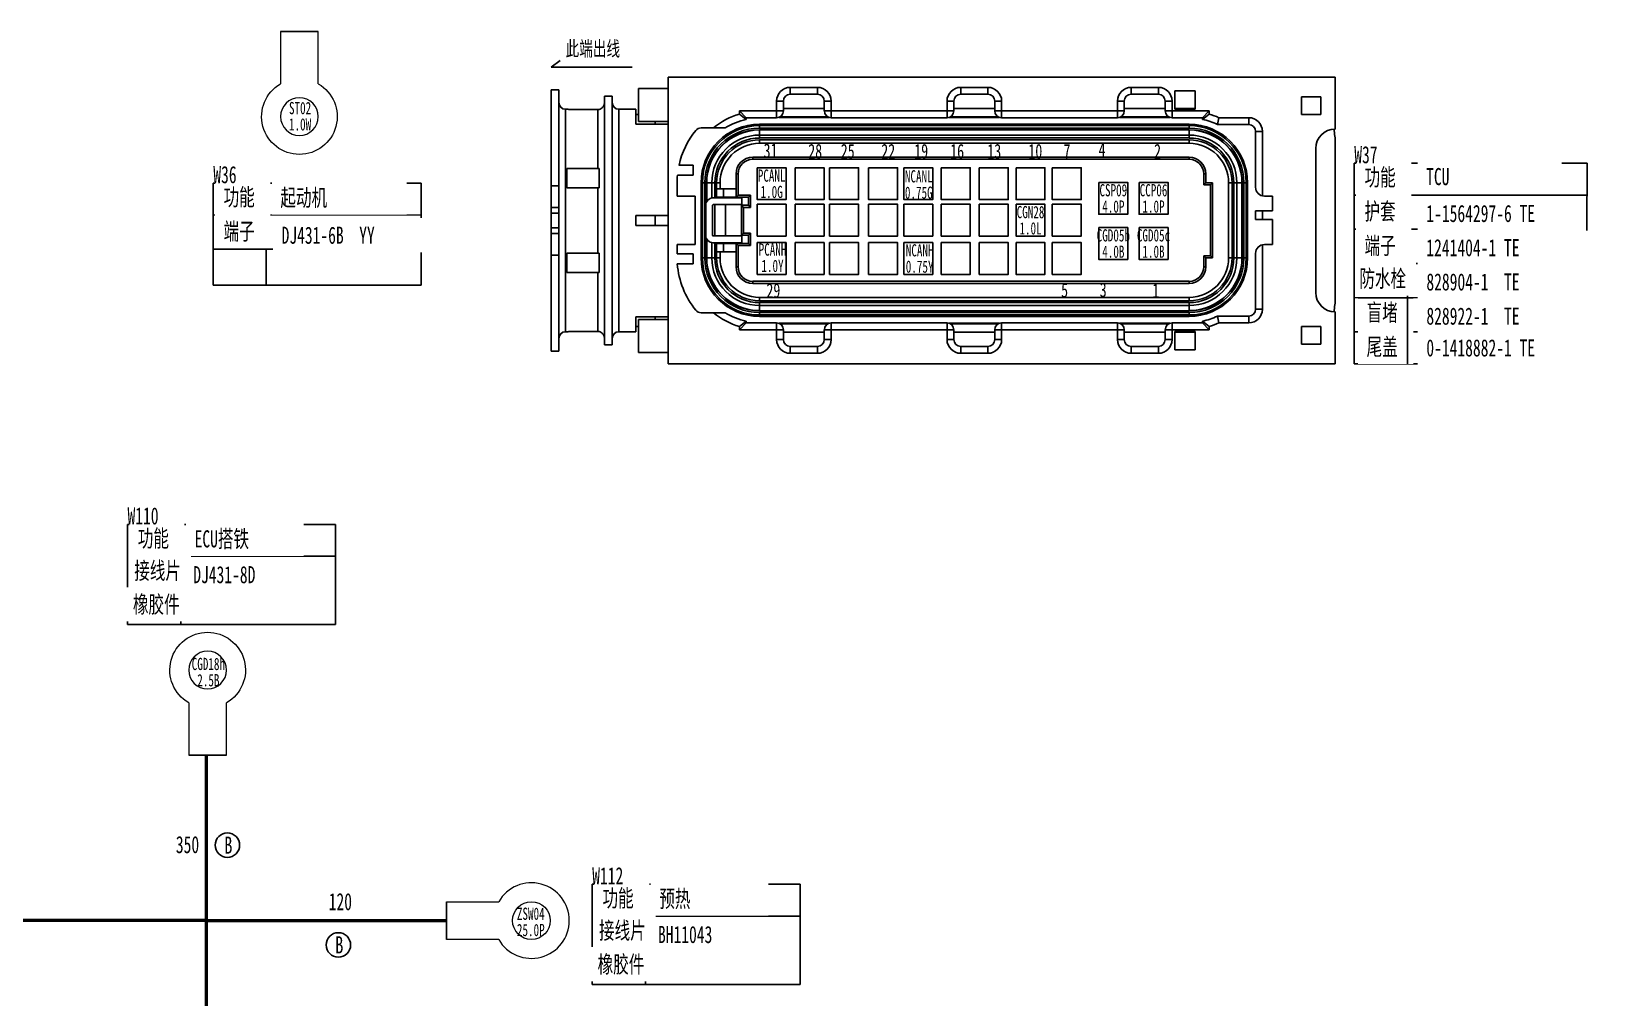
# Model space of a CAD drawing. Header units: millimetres. Extents: x 3853 to 7217, y 3585 to 4426.
# Drawn here: x 5426.7 to 5749.6, y 3880.2 to 4077.7 of the extents above; entities that cross this region are included whole.
import ezdxf

# ---------------------------------------------------------------- set-up
doc = ezdxf.new("R2010")
doc.units = ezdxf.units.MM
doc.layers.get('0').update_dxf_attribs({"lineweight": 25})
for name, color, linetype, lineweight in [('1轮廓实线层', 7, 'Continuous', 50), ('5剖面线层', 1, 'Continuous', 25), ('6文字层', 3, 'Continuous', 25), ('_0', 7, 'Continuous', 25), ('图框层', 7, 'Continuous', 25)]:
    doc.layers.add(name, color=color, linetype=linetype, lineweight=lineweight)
doc.layers.add('DTM_AXIS', color=7, linetype='Continuous')
doc.layers.add('底盘线束', color=7, linetype='Continuous')
doc.styles.add('PC_TEXTSTYLE', font='ISOCP.SHX', dxfattribs={"width": 0.707, "bigfont": 'GBCBIG.SHX'})
doc.styles.add('标准', font='', dxfattribs={"width": 0.667})
doc.styles.get('标准').set_extended_font_data('SimSun')

# ---------------------------------------------------------------- blocks, each defined once
blk = doc.blocks.new('接线片')
at = {"color": 0, "lineweight": 9}
for p, q in [((804.887, -1460.058), (806.433, -1460.058)), ((804.887, -1462.197), (804.887, -1460.058)), ((806.433, -1460.058), (806.433, -1462.197))]:
    blk.add_line(p, q, dxfattribs=at)
at = {"color": 0}
blk.add_line((804.887, -1460.058), (806.433, -1460.058), dxfattribs=at)
at = {"color": 0, "lineweight": 9}
blk.add_circle((805.66, -1463.536), 0.773, dxfattribs=at)
blk.add_arc((805.66, -1463.536), 1.546, 120, 60, dxfattribs=at)

msp = doc.modelspace()

# ---------------------------------------------------------------- linework, layer by layer
at = {"color": 0, "linetype": 'Continuous'}
for p, q in [((5532.99, 4065.87), (5532.99, 4012.37)), ((5534.59, 4065.87), (5534.59, 4012.37)), ((5550.89, 4066.14), (5556.95, 4066.14)), ((5550.89, 4059.35), (5550.89, 4066.14)), ((5693.36, 4068.4), (5556.95, 4068.4)), ((5556.95, 4068.4), (5556.95, 4009.84)), ((5587.48, 4066.34), (5581.9, 4066.34)), ((5581.9, 4066.34), (5581.9, 4064.95)), ((5587.48, 4066.34), (5587.48, 4064.95)), ((5622.34, 4066.34), (5616.76, 4066.34)), ((5616.76, 4066.34), (5616.76, 4064.95)), ((5622.34, 4066.34), (5622.34, 4064.95)), ((5651.61, 4066.34), (5651.61, 4064.95)), ((5657.19, 4066.34), (5651.61, 4066.34)), ((5657.19, 4066.34), (5657.19, 4064.95)), ((5660.54, 4065.65), (5660.54, 4061.88)), ((5664.72, 4065.65), (5660.54, 4065.65)), ((5664.72, 4061.88), (5664.72, 4065.65)), ((5693.36, 4068.4), (5693.36, 4057.82)), ((5579.11, 4063.55), (5580.51, 4063.55)), ((5579.11, 4063.55), (5579.11, 4060.14)), ((5580.51, 4063.55), (5580.51, 4061.53)), ((5587.48, 4064.95), (5581.9, 4064.95)), ((5590.27, 4063.55), (5588.87, 4063.55)), ((5588.87, 4061.53), (5588.87, 4063.55)), ((5590.27, 4063.55), (5590.27, 4060.14)), ((5613.97, 4063.55), (5615.36, 4063.55)), ((5613.97, 4063.55), (5613.97, 4060.14)), ((5615.36, 4063.55), (5615.36, 4061.53)), ((5622.34, 4064.95), (5616.76, 4064.95)), ((5625.12, 4063.55), (5623.73, 4063.55)), ((5623.73, 4061.53), (5623.73, 4063.55)), ((5625.12, 4063.55), (5625.12, 4060.14)), ((5648.83, 4063.55), (5648.83, 4060.14)), ((5648.83, 4063.55), (5650.22, 4063.55)), ((5650.22, 4063.55), (5650.22, 4061.53)), ((5657.19, 4064.95), (5651.61, 4064.95)), ((5658.59, 4061.53), (5658.59, 4063.55)), ((5659.98, 4063.55), (5658.59, 4063.55)), ((5659.98, 4063.55), (5659.98, 4060.14)), ((5686.44, 4064.41), (5686.44, 4060.81)), ((5690.44, 4064.41), (5686.44, 4064.41)), ((5690.44, 4060.81), (5690.44, 4064.41)), ((5535.92, 4061.88), (5536.05, 4061.88)), ((5542.58, 4061.79), (5536.78, 4061.79)), ((5542.58, 4061.79), (5542.58, 4049.77)), ((5550.89, 4060.81), (5550.29, 4060.81)), ((5550.29, 4060.81), (5550.29, 4058.82)), ((5556.95, 4058.82), (5550.29, 4058.82)), ((5556.95, 4059.35), (5550.89, 4059.35)), ((5554.29, 4059.35), (5554.29, 4058.82)), ((5580.51, 4061.53), (5571.51, 4061.53)), ((5571.51, 4061.53), (5572.91, 4060.14)), ((5571.51, 4061.53), (5571.51, 4060.88)), ((5579.11, 4060.14), (5572.91, 4060.14)), ((5572.91, 4060.14), (5572.91, 4059.79)), ((5589.83, 4060.21), (5579.55, 4060.21)), ((5589.53, 4060.35), (5579.85, 4060.35)), ((5588.87, 4062.02), (5580.51, 4062.02)), ((5615.36, 4061.53), (5588.87, 4061.53)), ((5613.97, 4060.14), (5590.27, 4060.14)), ((5624.69, 4060.21), (5614.4, 4060.21)), ((5624.39, 4060.35), (5614.7, 4060.35)), ((5623.73, 4062.02), (5615.36, 4062.02)), ((5650.22, 4061.53), (5623.73, 4061.53)), ((5648.83, 4060.14), (5625.12, 4060.14)), ((5659.55, 4060.21), (5649.26, 4060.21)), ((5659.25, 4060.35), (5649.56, 4060.35)), ((5658.59, 4062.02), (5650.22, 4062.02)), ((5667.58, 4061.53), (5658.59, 4061.53)), ((5666.18, 4060.14), (5659.98, 4060.14)), ((5664.72, 4062.02), (5660.54, 4062.02)), ((5660.54, 4061.88), (5664.72, 4061.88)), ((5667.58, 4061.53), (5666.18, 4060.14)), ((5666.18, 4059.79), (5666.18, 4060.14)), ((5667.58, 4060.88), (5667.58, 4061.53)), ((5675.67, 4060.14), (5669.56, 4060.14)), ((5675.67, 4060.14), (5675.67, 4058.74)), ((5686.44, 4060.81), (5690.44, 4060.81)), ((5568.59, 4058.05), (5563.67, 4058.05)), ((5663.47, 4058.79), (5575.63, 4058.79)), ((5575.63, 4058.02), (5575.63, 4058.79)), ((5663.47, 4058.51), (5575.63, 4058.51)), ((5663.47, 4058.02), (5575.63, 4058.02)), ((5663.47, 4057.67), (5575.63, 4057.67)), ((5575.63, 4055.99), (5575.63, 4057.67)), ((5663.47, 4057.64), (5575.63, 4057.64)), ((5663.47, 4056.59), (5575.63, 4056.59)), ((5663.47, 4055.99), (5575.63, 4055.99)), ((5663.47, 4055.61), (5575.63, 4055.61)), ((5575.63, 4054.91), (5575.63, 4055.61)), ((5663.47, 4058.02), (5663.47, 4058.79)), ((5663.47, 4055.99), (5663.47, 4057.67)), ((5663.47, 4054.91), (5663.47, 4055.61)), ((5675.67, 4058.74), (5669.25, 4058.74)), ((5677.06, 4045.92), (5677.06, 4057.35)), ((5678.45, 4057.35), (5677.06, 4057.35)), ((5678.45, 4044.15), (5678.45, 4057.35)), ((5663.47, 4054.91), (5575.63, 4054.91)), ((5689.37, 4024.41), (5689.37, 4053.83)), ((5693.36, 4023.28), (5693.36, 4054.96)), ((5542.84, 4049.77), (5536.19, 4049.77)), ((5536.19, 4045.77), (5536.19, 4049.77)), ((5542.84, 4045.77), (5542.84, 4049.77)), ((5562.03, 4050.45), (5559.15, 4050.45)), ((5562.03, 4048.36), (5562.03, 4050.45)), ((5663.47, 4052.05), (5574.23, 4052.05)), ((5574.23, 4051.63), (5574.23, 4052.05)), ((5663.47, 4051.63), (5574.23, 4051.63)), ((5663.47, 4051.63), (5663.47, 4052.05)), ((5534.59, 4046.22), (5532.99, 4046.22)), ((5558.76, 4046.83), (5558.76, 4044.1)), ((5558.83, 4048.36), (5562.03, 4048.36)), ((5564.43, 4046.82), (5563.66, 4046.82)), ((5563.66, 4046.82), (5563.66, 4031.49)), ((5563.94, 4046.82), (5563.94, 4031.49)), ((5564.43, 4046.82), (5564.43, 4031.49)), ((5566.46, 4046.82), (5564.78, 4046.82)), ((5564.78, 4046.82), (5564.78, 4042.88)), ((5564.81, 4046.82), (5564.81, 4042.94)), ((5565.86, 4046.82), (5565.86, 4043.7)), ((5566.46, 4046.82), (5566.46, 4043.76)), ((5567.54, 4046.82), (5566.84, 4046.82)), ((5566.84, 4046.82), (5566.84, 4043.89)), ((5567.54, 4046.82), (5567.54, 4045.57)), ((5571.24, 4048.64), (5570.82, 4048.64)), ((5570.82, 4048.64), (5570.82, 4043.89)), ((5571.24, 4048.64), (5571.24, 4044.31)), ((5666.46, 4046.4), (5666.46, 4048.64)), ((5666.46, 4048.64), (5666.88, 4048.64)), ((5666.46, 4046.4), (5666.88, 4046.82)), ((5667.86, 4046.4), (5666.46, 4046.4)), ((5666.88, 4046.82), (5666.88, 4048.64)), ((5668.28, 4046.82), (5666.88, 4046.82)), ((5667.86, 4046.4), (5668.28, 4046.82)), ((5667.86, 4031.9), (5667.86, 4046.4)), ((5668.28, 4031.49), (5668.28, 4046.82)), ((5671.55, 4031.49), (5671.55, 4046.82)), ((5671.55, 4046.82), (5672.25, 4046.82)), ((5672.25, 4031.49), (5672.25, 4046.82)), ((5672.63, 4031.49), (5672.63, 4046.82)), ((5672.63, 4046.82), (5674.32, 4046.82)), ((5673.23, 4031.49), (5673.23, 4046.82)), ((5674.28, 4031.49), (5674.28, 4046.82)), ((5674.32, 4031.49), (5674.32, 4046.82)), ((5674.66, 4031.49), (5674.66, 4046.82)), ((5674.66, 4046.82), (5675.43, 4046.82)), ((5675.15, 4031.49), (5675.15, 4046.82)), ((5675.43, 4031.49), (5675.43, 4046.82)), ((5542.84, 4045.77), (5536.19, 4045.77)), ((5542.58, 4045.77), (5542.58, 4032.47)), ((5562.45, 4044.1), (5558.76, 4044.1)), ((5562.45, 4034.2), (5562.45, 4044.1)), ((5572, 4043.76), (5566.15, 4043.76)), ((5570.82, 4045.57), (5566.84, 4045.57)), ((5573.33, 4043.89), (5566.84, 4043.89)), ((5568.24, 4045.57), (5568.24, 4043.89)), ((5568.66, 4043.89), (5568.66, 4043.76)), ((5571.24, 4044.31), (5570.82, 4043.89)), ((5571.24, 4044.31), (5573.75, 4044.31)), ((5572, 4042.36), (5572, 4043.76)), ((5573.75, 4044.31), (5573.33, 4043.89)), ((5573.33, 4043.89), (5573.33, 4042.22)), ((5573.75, 4044.31), (5573.75, 4041.8)), ((5680.54, 4044.1), (5678.87, 4044.1)), ((5680.54, 4041.11), (5680.54, 4044.1)), ((5532.99, 4041.78), (5534.59, 4041.78)), ((5532.99, 4040.6), (5534.59, 4040.6)), ((5556.95, 4040.12), (5550.29, 4040.12)), ((5550.29, 4040.12), (5550.29, 4038.12)), ((5554.29, 4040.12), (5554.29, 4038.12)), ((5564.61, 4042.22), (5564.61, 4036.09)), ((5566.01, 4036.09), (5566.01, 4042.22)), ((5566.15, 4042.36), (5572, 4042.36)), ((5566.46, 4042.36), (5566.46, 4035.95)), ((5568.66, 4042.36), (5568.66, 4035.95)), ((5573.33, 4042.22), (5571.93, 4042.22)), ((5572.35, 4041.8), (5571.93, 4042.22)), ((5571.93, 4042.22), (5571.93, 4036.09)), ((5573.75, 4041.8), (5572.35, 4041.8)), ((5572.35, 4041.8), (5572.35, 4036.51)), ((5573.75, 4041.8), (5573.33, 4042.22)), ((5677.06, 4039.29), (5677.06, 4041.11)), ((5680.54, 4041.11), (5677.06, 4041.11)), ((5678.45, 4039.29), (5678.45, 4041.11)), ((5532.99, 4037.64), (5534.59, 4037.64)), ((5532.99, 4036.46), (5534.59, 4036.46)), ((5556.95, 4038.12), (5550.29, 4038.12)), ((5572.35, 4036.51), (5571.93, 4036.09)), ((5572.35, 4036.51), (5573.75, 4036.51)), ((5573.75, 4036.51), (5573.33, 4036.09)), ((5573.75, 4036.51), (5573.75, 4034)), ((5680.54, 4039.29), (5677.06, 4039.29)), ((5680.54, 4034.2), (5680.54, 4039.29)), ((5558.76, 4034.2), (5562.45, 4034.2)), ((5558.76, 4034.2), (5558.76, 4032.32)), ((5564.78, 4035.43), (5564.78, 4031.49)), ((5564.81, 4035.37), (5564.81, 4031.49)), ((5565.86, 4034.61), (5565.86, 4031.49)), ((5572, 4035.95), (5566.15, 4035.95)), ((5566.15, 4034.55), (5572, 4034.55)), ((5566.46, 4034.55), (5566.46, 4031.49)), ((5573.33, 4034.41), (5566.84, 4034.41)), ((5566.84, 4034.41), (5566.84, 4031.49)), ((5568.24, 4034.41), (5568.24, 4032.74)), ((5568.66, 4034.55), (5568.66, 4034.41)), ((5571.24, 4034), (5570.82, 4034.41)), ((5570.82, 4034.41), (5570.82, 4029.67)), ((5573.75, 4034), (5571.24, 4034)), ((5571.24, 4034), (5571.24, 4029.67)), ((5571.93, 4036.09), (5573.33, 4036.09)), ((5572, 4034.55), (5572, 4035.95)), ((5573.33, 4036.09), (5573.33, 4034.41)), ((5573.75, 4034), (5573.33, 4034.41)), ((5678.45, 4020.96), (5678.45, 4034.16)), ((5678.87, 4034.2), (5680.54, 4034.2)), ((5534.59, 4032.02), (5532.99, 4032.02)), ((5542.84, 4032.47), (5536.19, 4032.47)), ((5536.19, 4028.47), (5536.19, 4032.47)), ((5542.84, 4028.47), (5542.84, 4032.47)), ((5562.03, 4032.32), (5558.76, 4032.32)), ((5558.8, 4030.23), (5562.03, 4030.23)), ((5562.03, 4030.23), (5562.03, 4032.32)), ((5564.43, 4031.49), (5563.66, 4031.49)), ((5566.46, 4031.49), (5564.78, 4031.49)), ((5570.82, 4032.74), (5566.84, 4032.74)), ((5567.54, 4031.49), (5566.84, 4031.49)), ((5567.54, 4032.74), (5567.54, 4031.49)), ((5666.46, 4029.67), (5666.46, 4031.9)), ((5666.46, 4031.9), (5666.88, 4031.49)), ((5666.46, 4031.9), (5667.86, 4031.9)), ((5666.88, 4029.67), (5666.88, 4031.49)), ((5666.88, 4031.49), (5668.28, 4031.49)), ((5667.86, 4031.9), (5668.28, 4031.49)), ((5671.55, 4031.49), (5672.25, 4031.49)), ((5672.63, 4031.49), (5674.32, 4031.49)), ((5674.66, 4031.49), (5675.43, 4031.49)), ((5677.06, 4020.96), (5677.06, 4032.39)), ((5542.84, 4028.47), (5536.19, 4028.47)), ((5542.58, 4028.47), (5542.58, 4016.45)), ((5571.24, 4029.67), (5570.82, 4029.67)), ((5574.23, 4026.68), (5663.47, 4026.68)), ((5574.23, 4026.68), (5574.23, 4026.26)), ((5663.47, 4026.68), (5663.47, 4026.26)), ((5666.46, 4029.67), (5666.88, 4029.67)), ((5574.23, 4026.26), (5663.47, 4026.26)), ((5575.63, 4023.4), (5663.47, 4023.4)), ((5575.63, 4023.4), (5575.63, 4022.7)), ((5663.47, 4023.4), (5663.47, 4022.7)), ((5563.67, 4020.26), (5568.59, 4020.26)), ((5575.63, 4022.7), (5663.47, 4022.7)), ((5575.63, 4022.32), (5663.47, 4022.32)), ((5575.63, 4022.32), (5575.63, 4020.64)), ((5575.63, 4021.72), (5663.47, 4021.72)), ((5575.63, 4020.67), (5663.47, 4020.67)), ((5575.63, 4020.64), (5663.47, 4020.64)), ((5575.63, 4020.29), (5663.47, 4020.29)), ((5575.63, 4020.29), (5575.63, 4019.52)), ((5663.47, 4022.32), (5663.47, 4020.64)), ((5663.47, 4020.29), (5663.47, 4019.52)), ((5678.45, 4020.96), (5677.06, 4020.96)), ((5693.36, 4020.42), (5693.36, 4009.84)), ((5556.95, 4019.42), (5550.29, 4019.42)), ((5550.29, 4019.42), (5550.29, 4017.43)), ((5550.89, 4017.43), (5550.29, 4017.43)), ((5556.95, 4018.89), (5550.89, 4018.89)), ((5550.89, 4012.1), (5550.89, 4018.89)), ((5554.29, 4019.42), (5554.29, 4018.89)), ((5571.51, 4016.78), (5572.91, 4018.17)), ((5571.51, 4017.43), (5571.51, 4016.78)), ((5572.91, 4018.52), (5572.91, 4018.17)), ((5572.91, 4018.17), (5579.11, 4018.17)), ((5575.63, 4019.8), (5663.47, 4019.8)), ((5575.63, 4019.52), (5663.47, 4019.52)), ((5579.11, 4018.17), (5579.11, 4014.75)), ((5579.55, 4018.1), (5589.83, 4018.1)), ((5589.53, 4017.96), (5579.85, 4017.96)), ((5590.27, 4014.75), (5590.27, 4018.17)), ((5590.27, 4018.17), (5613.97, 4018.17)), ((5613.97, 4018.17), (5613.97, 4014.75)), ((5614.4, 4018.1), (5624.69, 4018.1)), ((5624.39, 4017.96), (5614.7, 4017.96)), ((5625.12, 4014.75), (5625.12, 4018.17)), ((5625.12, 4018.17), (5648.83, 4018.17)), ((5648.83, 4018.17), (5648.83, 4014.75)), ((5649.26, 4018.1), (5659.55, 4018.1)), ((5659.25, 4017.96), (5649.56, 4017.96)), ((5659.98, 4014.75), (5659.98, 4018.17)), ((5659.98, 4018.17), (5666.18, 4018.17)), ((5666.18, 4018.17), (5666.18, 4018.52)), ((5667.58, 4016.78), (5666.18, 4018.17)), ((5667.58, 4016.78), (5667.58, 4017.43)), ((5669.25, 4019.57), (5675.67, 4019.57)), ((5669.56, 4018.17), (5675.67, 4018.17)), ((5675.67, 4018.17), (5675.67, 4019.57)), ((5686.44, 4017.43), (5686.44, 4013.83)), ((5690.44, 4017.43), (5686.44, 4017.43)), ((5690.44, 4013.83), (5690.44, 4017.43)), ((5536.05, 4016.36), (5535.92, 4016.36)), ((5542.58, 4016.45), (5536.78, 4016.45)), ((5571.51, 4016.78), (5580.51, 4016.78)), ((5579.11, 4014.75), (5580.51, 4014.75)), ((5580.51, 4016.78), (5580.51, 4014.75)), ((5588.87, 4016.29), (5580.51, 4016.29)), ((5588.87, 4014.75), (5588.87, 4016.78)), ((5615.36, 4016.78), (5588.87, 4016.78)), ((5590.27, 4014.75), (5588.87, 4014.75)), ((5613.97, 4014.75), (5615.36, 4014.75)), ((5615.36, 4016.78), (5615.36, 4014.75)), ((5623.73, 4016.29), (5615.36, 4016.29)), ((5623.73, 4014.75), (5623.73, 4016.78)), ((5650.22, 4016.78), (5623.73, 4016.78)), ((5625.12, 4014.75), (5623.73, 4014.75)), ((5648.83, 4014.75), (5650.22, 4014.75)), ((5650.22, 4016.78), (5650.22, 4014.75)), ((5658.59, 4016.29), (5650.22, 4016.29)), ((5658.59, 4014.75), (5658.59, 4016.78)), ((5667.58, 4016.78), (5658.59, 4016.78)), ((5659.98, 4014.75), (5658.59, 4014.75)), ((5660.54, 4016.43), (5660.54, 4012.66)), ((5664.72, 4016.43), (5660.54, 4016.43)), ((5664.72, 4016.29), (5660.54, 4016.29)), ((5664.72, 4012.66), (5664.72, 4016.43)), ((5686.44, 4013.83), (5690.44, 4013.83)), ((5550.89, 4012.1), (5556.95, 4012.1)), ((5581.9, 4011.97), (5581.9, 4013.36)), ((5581.9, 4013.36), (5587.48, 4013.36)), ((5581.9, 4011.97), (5587.48, 4011.97)), ((5587.48, 4011.97), (5587.48, 4013.36)), ((5616.76, 4011.97), (5616.76, 4013.36)), ((5616.76, 4013.36), (5622.34, 4013.36)), ((5616.76, 4011.97), (5622.34, 4011.97)), ((5622.34, 4011.97), (5622.34, 4013.36)), ((5651.61, 4011.97), (5651.61, 4013.36)), ((5651.61, 4013.36), (5657.19, 4013.36)), ((5651.61, 4011.97), (5657.19, 4011.97)), ((5657.19, 4011.97), (5657.19, 4013.36)), ((5660.54, 4012.66), (5664.72, 4012.66)), ((5693.36, 4009.84), (5556.95, 4009.84))]:
    msp.add_line(p, q, dxfattribs=at)
for centre, radius, start, end in [((5581.9, 4063.55), 2.79, 90, 180), ((5587.48, 4063.55), 2.79, 0, 90), ((5616.76, 4063.55), 2.79, 90, 180), ((5622.34, 4063.55), 2.79, 0, 90), ((5651.61, 4063.55), 2.79, 90, 180), ((5657.19, 4063.55), 2.79, 0, 90), ((5542.58, 4063.21), 1.33, 334.1581, 0), ((5581.9, 4063.55), 1.39, 90, 180), ((5587.48, 4063.55), 1.39, 0, 90), ((5616.76, 4063.55), 1.39, 90, 180), ((5622.34, 4063.55), 1.39, 0, 90), ((5651.61, 4063.55), 1.39, 90, 180), ((5657.19, 4063.55), 1.39, 0, 90), ((5575.63, 4046.83), 14.64, 106.3171, 129.9639), ((5575.63, 4046.83), 13.25, 101.8449, 122.0994), ((5544, 4024.14), 45.9, 50.965, 53.1719), ((5579.11, 4061.53), 1.39, 270, 0), ((5590.27, 4061.53), 1.39, 180, 270), ((5613.97, 4061.53), 1.39, 270, 0), ((5625.12, 4061.53), 1.39, 180, 270), ((5648.83, 4061.53), 1.39, 270, 0), ((5659.98, 4061.53), 1.39, 180, 270), ((5695.09, 4024.14), 45.9, 126.8281, 129.035), ((5663.47, 4046.83), 13.25, 64.1265, 78.1551), ((5663.47, 4046.83), 14.64, 65.4096, 73.6829), ((5544.89, 4087.29), 127.59, 347.0713, 347.7128), ((5675.67, 4057.35), 2.79, 0, 90), ((5575.63, 4046.83), 16.87, 140.5853, 167.6028), ((5563.67, 4056.65), 1.39, 90, 140.5853), ((5575.63, 4046.82), 11.97, 90, 180), ((5575.63, 4046.82), 11.69, 90, 180), ((5575.63, 4046.82), 11.2, 90, 180), ((5575.63, 4046.82), 10.85, 90, 180), ((5575.63, 4046.82), 10.81, 90, 180), ((5575.63, 4046.82), 9.77, 90, 180), ((5575.63, 4046.82), 9.16, 90, 180), ((5575.63, 4046.82), 8.78, 90, 180), ((5663.47, 4046.82), 11.97, 0, 90), ((5663.47, 4046.82), 11.69, 0, 90), ((5663.47, 4046.82), 11.2, 0, 90), ((5663.47, 4046.82), 10.85, 0, 90), ((5663.47, 4046.82), 10.81, 0, 90), ((5663.47, 4046.82), 9.77, 0, 90), ((5663.47, 4046.82), 9.16, 0, 90), ((5663.47, 4046.82), 8.78, 0, 90), ((5675.67, 4057.35), 1.39, 0, 90), ((5693.36, 4053.83), 3.99, 90, 180), ((5679.92, 4054.96), 13.44, 0, 12.1309), ((5575.63, 4046.82), 8.09, 90, 180), ((5663.47, 4046.82), 8.09, 0, 90), ((5574.23, 4048.64), 3.42, 90, 180), ((5574.23, 4048.64), 3, 90, 180), ((5663.47, 4048.64), 3.42, 0, 90), ((5663.47, 4048.64), 3, 0, 90), ((5575.63, 4046.83), 16.87, 174.795, 180), ((5678.87, 4045.92), 1.81, 180, 270), ((5566.15, 4042.22), 1.53, 90, 180), ((5566.15, 4042.22), 0.139, 90, 180), ((5566.15, 4036.09), 1.53, 180, 270), ((5566.15, 4036.09), 0.139, 180, 270), ((5678.87, 4032.39), 1.81, 90, 180), ((5575.63, 4031.48), 16.87, 184.2548, 219.4147), ((5575.63, 4031.49), 11.97, 180, 270), ((5575.63, 4031.49), 11.69, 180, 270), ((5575.63, 4031.49), 11.2, 180, 270), ((5575.63, 4031.49), 10.85, 180, 270), ((5575.63, 4031.49), 10.81, 180, 270), ((5575.63, 4031.49), 9.77, 180, 270), ((5575.63, 4031.49), 9.16, 180, 270), ((5575.63, 4031.49), 8.78, 180, 270), ((5575.63, 4031.49), 8.09, 180, 270), ((5663.47, 4031.49), 11.97, 270, 0), ((5663.47, 4031.49), 11.69, 270, 0), ((5663.47, 4031.49), 11.2, 270, 0), ((5663.47, 4031.49), 10.85, 270, 0), ((5663.47, 4031.49), 10.81, 270, 0), ((5663.47, 4031.49), 9.77, 270, 0), ((5663.47, 4031.49), 9.16, 270, 0), ((5663.47, 4031.49), 8.78, 270, 0), ((5663.47, 4031.49), 8.09, 270, 0), ((5574.23, 4029.67), 3.42, 180, 270), ((5574.23, 4029.67), 3, 180, 270), ((5663.47, 4029.67), 3.42, 270, 0), ((5663.47, 4029.67), 3, 270, 0), ((5693.36, 4024.41), 3.99, 180, 270), ((5679.92, 4023.28), 13.44, 347.8691, 0), ((5563.67, 4021.66), 1.39, 219.4147, 270), ((5575.63, 4031.48), 14.64, 230.0361, 253.6829), ((5575.63, 4031.48), 13.25, 237.9006, 258.1551), ((5675.67, 4020.96), 2.79, 270, 0), ((5675.67, 4020.96), 1.39, 270, 0), ((5544, 4054.17), 45.9, 306.8281, 309.035), ((5579.11, 4016.78), 1.39, 0, 90), ((5590.27, 4016.78), 1.39, 90, 180), ((5613.97, 4016.78), 1.39, 0, 90), ((5625.12, 4016.78), 1.39, 90, 180), ((5648.83, 4016.78), 1.39, 0, 90), ((5659.98, 4016.78), 1.39, 90, 180), ((5663.47, 4031.48), 13.25, 281.8449, 295.8735), ((5695.09, 4054.17), 45.9, 230.965, 233.1719), ((5663.47, 4031.48), 14.64, 286.3171, 294.5904), ((5544.89, 3991.02), 127.59, 12.2872, 12.9287), ((5542.58, 4015.03), 1.33, 0, 25.8419), ((5581.9, 4014.75), 2.79, 180, 270), ((5581.9, 4014.75), 1.39, 180, 270), ((5587.48, 4014.75), 2.79, 270, 0), ((5587.48, 4014.75), 1.39, 270, 0), ((5616.76, 4014.75), 2.79, 180, 270), ((5616.76, 4014.75), 1.39, 180, 270), ((5622.34, 4014.75), 2.79, 270, 0), ((5622.34, 4014.75), 1.39, 270, 0), ((5651.61, 4014.75), 2.79, 180, 270), ((5651.61, 4014.75), 1.39, 180, 270), ((5657.19, 4014.75), 2.79, 270, 0), ((5657.19, 4014.75), 1.39, 270, 0)]:
    msp.add_arc(centre, radius, start, end, dxfattribs=at)
for start_param, end_param in [(3.05376, 3.141593), (0, 0.087832)]:
    msp.add_ellipse((5536.05, 4039.12), major_axis=(0, -22.76), ratio=0.36397, start_param=start_param, end_param=end_param, dxfattribs=at)
for points, start_tangent, end_tangent in [([(5543.77, 4062.63), (5543.42, 4062.16), (5543.05, 4061.88)], (-0.345734, -0.713852), (-0.673803, -0.418457)), ([(5543.05, 4061.88), (5542.58, 4061.79)], (-0.336488, -0.127872), (-0.359966, 0)), ([(5542.58, 4016.45), (5543.05, 4016.36)], (0.359966, 0), (0.336488, -0.127872)), ([(5543.05, 4016.36), (5543.42, 4016.08), (5543.77, 4015.61)], (0.673803, -0.418457), (0.345734, -0.713852))]:
    msp.add_spline(points, degree=3, dxfattribs=dict(at, start_tangent=start_tangent, end_tangent=end_tangent))
at = {"layer": '1轮廓实线层', "color": 1}
for p, q in [((5462.54, 3895.99), (5462.54, 3929.8)), ((5462.54, 3895.99), (5370.08, 3895.99)), ((5462.54, 3809.56), (5462.54, 3895.99)), ((5462.54, 3895.99), (5511.58, 3895.99))]:
    msp.add_line(p, q, dxfattribs=at)
at = {"layer": '5剖面线层', "color": 0}
for points in [[(5575.14, 4049.89), (5581.06, 4049.89), (5581.06, 4043.38), (5575.14, 4043.38)], [(5582.91, 4049.89), (5588.83, 4049.89), (5588.83, 4043.38), (5582.91, 4043.38)], [(5589.96, 4049.89), (5595.89, 4049.89), (5595.89, 4043.38), (5589.96, 4043.38)], [(5597.91, 4049.89), (5603.84, 4049.89), (5603.84, 4043.38), (5597.91, 4043.38)], [(5605.14, 4049.89), (5611.06, 4049.89), (5611.06, 4043.38), (5605.14, 4043.38)], [(5612.79, 4049.89), (5618.72, 4049.89), (5618.72, 4043.38), (5612.79, 4043.38)], [(5620.55, 4049.89), (5626.48, 4049.89), (5626.48, 4043.38), (5620.55, 4043.38)], [(5628.08, 4049.89), (5634, 4049.89), (5634, 4043.38), (5628.08, 4043.38)], [(5635.48, 4049.89), (5641.41, 4049.89), (5641.41, 4043.38), (5635.48, 4043.38)], [(5645.01, 4046.89), (5650.94, 4046.89), (5650.94, 4040.38), (5645.01, 4040.38)], [(5653.24, 4046.89), (5659.16, 4046.89), (5659.16, 4040.38), (5653.24, 4040.38)], [(5575.14, 4042.43), (5581.06, 4042.43), (5581.06, 4035.92), (5575.14, 4035.92)], [(5582.91, 4042.43), (5588.83, 4042.43), (5588.83, 4035.92), (5582.91, 4035.92)], [(5589.96, 4042.43), (5595.89, 4042.43), (5595.89, 4035.92), (5589.96, 4035.92)], [(5597.91, 4042.43), (5603.84, 4042.43), (5603.84, 4035.92), (5597.91, 4035.92)], [(5605.14, 4042.43), (5611.06, 4042.43), (5611.06, 4035.92), (5605.14, 4035.92)], [(5612.79, 4042.43), (5618.72, 4042.43), (5618.72, 4035.92), (5612.79, 4035.92)], [(5620.55, 4042.43), (5626.48, 4042.43), (5626.48, 4035.92), (5620.55, 4035.92)], [(5628.08, 4042.43), (5634, 4042.43), (5634, 4035.92), (5628.08, 4035.92)], [(5635.48, 4042.43), (5641.41, 4042.43), (5641.41, 4035.92), (5635.48, 4035.92)], [(5645.01, 4037.67), (5650.94, 4037.67), (5650.94, 4031.16), (5645.01, 4031.16)], [(5653.24, 4037.67), (5659.16, 4037.67), (5659.16, 4031.16), (5653.24, 4031.16)], [(5575.14, 4034.61), (5581.06, 4034.61), (5581.06, 4028.1), (5575.14, 4028.1)], [(5582.91, 4034.61), (5588.83, 4034.61), (5588.83, 4028.1), (5582.91, 4028.1)], [(5589.96, 4034.61), (5595.89, 4034.61), (5595.89, 4028.1), (5589.96, 4028.1)], [(5597.91, 4034.61), (5603.84, 4034.61), (5603.84, 4028.1), (5597.91, 4028.1)], [(5605.14, 4034.61), (5611.06, 4034.61), (5611.06, 4028.1), (5605.14, 4028.1)], [(5612.79, 4034.61), (5618.72, 4034.61), (5618.72, 4028.1), (5612.79, 4028.1)], [(5620.55, 4034.61), (5626.48, 4034.61), (5626.48, 4028.1), (5620.55, 4028.1)], [(5628.08, 4034.61), (5634, 4034.61), (5634, 4028.1), (5628.08, 4028.1)], [(5635.48, 4034.61), (5641.41, 4034.61), (5641.41, 4028.1), (5635.48, 4028.1)]]:
    msp.add_lwpolyline(points, close=True, dxfattribs=at)
at = {"layer": '_0', "color": 0, "linetype": 'ByBlock', "lineweight": -3}
for p, q in [((5744.85, 4050.83), (5697.25, 4050.83)), ((5506.43, 4046.75), (5463.91, 4046.75)), ((5474.72, 4046.75), (5474.72, 4025.89)), ((5697.23, 4037.33), (5744.85, 4037.33)), ((5463.9, 4033.25), (5506.43, 4033.25)), ((5697.25, 4030.33), (5744.85, 4030.33)), ((5697.25, 4030.33), (5744.85, 4030.33)), ((5744.84, 4016.34), (5697.25, 4016.34)), ((5488.88, 3976.97), (5446.36, 3976.97)), ((5457.27, 3976.97), (5457.28, 3956.47)), ((5446.35, 3963.47), (5488.88, 3963.47)), ((5446.36, 3956.47), (5488.88, 3956.47)), ((5446.36, 3956.47), (5488.88, 3956.47)), ((5583.92, 3903.38), (5541.4, 3903.38)), ((5552.31, 3903.38), (5552.32, 3882.88)), ((5541.39, 3889.88), (5583.92, 3889.88)), ((5541.4, 3882.88), (5583.92, 3882.88)), ((5541.4, 3882.88), (5583.92, 3882.88))]:
    msp.add_line(p, q, dxfattribs=at)
at = {"layer": '_0', "lineweight": -3}
for p in [(5506.43, 4046.75), (5463.91, 4025.89)]:
    msp.add_line(p, (5506.43, 4025.89), dxfattribs=at)
at = {"layer": '_0', "color": 0}
for p, q in [((5697.25, 4044.33), (5744.85, 4044.32)), ((5463.91, 4040.25), (5506.43, 4040.24)), ((5697.25, 4009.84), (5744.84, 4009.83)), ((5446.36, 3970.47), (5488.88, 3970.46)), ((5541.4, 3896.88), (5583.92, 3896.87))]:
    msp.add_line(p, q, dxfattribs=at)
at = {"layer": '_0', "color": 3, "linetype": 'ByBlock', "lineweight": -3}
for centre in [(5466.8, 3911.38), (5489.49, 3890.98)]:
    msp.add_circle(centre, 2.5, dxfattribs=at)
at = {"layer": 'DTM_AXIS', "color": 0, "linetype": 'Continuous'}
for p, q in [((5532.99, 4065.87), (5534.59, 4065.87)), ((5543.91, 4064.54), (5545.5, 4064.54)), ((5543.91, 4064.54), (5543.91, 4013.7)), ((5545.5, 4064.54), (5545.5, 4013.7)), ((5535.92, 4061.88), (5535.92, 4016.36)), ((5546.83, 4061.88), (5550.29, 4061.88)), ((5546.83, 4061.88), (5546.83, 4016.36)), ((5550.29, 4060.81), (5550.29, 4061.88)), ((5550.29, 4016.36), (5550.29, 4017.43)), ((5536.05, 4016.36), (5535.92, 4016.36)), ((5545.5, 4013.7), (5543.91, 4013.7)), ((5550.29, 4016.36), (5546.83, 4016.36)), ((5534.59, 4012.37), (5532.99, 4012.37))]:
    msp.add_line(p, q, dxfattribs=at)
for centre, start, end in [((5535.92, 4063.21), 180, 270), ((5546.83, 4063.21), 180, 270), ((5535.92, 4015.03), 90, 180), ((5546.83, 4015.03), 90, 180)]:
    msp.add_arc(centre, 1.33, start, end, dxfattribs=at)
at = {"layer": '底盘线束', "color": 0}
for q in [(5534.86, 4071.83), (5549.54, 4070.46)]:
    msp.add_line((5532.99, 4070.46), q, dxfattribs=at)

# ---------------------------------------------------------------- block references
at = {"layer": '_0', "linetype": 'ByBlock', "lineweight": -3, "xscale": 5, "yscale": 5, "zscale": 5, "rotation": 89.99999999995264}
msp.add_blockref('接线片', (-1788.71, -132.35), dxfattribs=at)
at = {"layer": '图框层', "xscale": -5, "yscale": 5, "zscale": 5}
msp.add_blockref('接线片', (9509.82, 11378.04), dxfattribs=at)
at = {"layer": '图框层', "color": 0, "xscale": -5, "yscale": 5, "zscale": 5, "rotation": 179.9999999999999}
msp.add_blockref('接线片', (1434.45, -3370.49), dxfattribs=at)

# ---------------------------------------------------------------- texts
at = {"color": 0, "insert": (5535.95, 4075.8), "char_height": 3.5, "width": 18.0974, "attachment_point": 1, "style": '标准'}
msp.add_mtext('{\\H0.875x;此端出线}', dxfattribs=at)
at = {"layer": '6文字层', "color": 0, "char_height": 2.9575, "width": 5.3707, "attachment_point": 1, "style": 'PC_TEXTSTYLE'}
for s, insert in [('{\\fSimSun|b0|i0|c134|p2;31}', (5576.45, 4054.87)), ('{\\fSimSun|b0|i0|c134|p2;28}', (5585.58, 4054.78)), ('{\\fSimSun|b0|i0|c134|p2;25}', (5592.23, 4054.78)), ('{\\fSimSun|b0|i0|c134|p2;22}', (5600.52, 4054.78)), ('{\\fSimSun|b0|i0|c134|p2;19}', (5607.26, 4054.78)), ('{\\fSimSun|b0|i0|c134|p2;16}', (5614.61, 4054.78)), ('{\\fSimSun|b0|i0|c134|p2;13}', (5622.21, 4054.78)), ('{\\fSimSun|b0|i0|c134|p2;10}', (5630.6, 4054.78)), ('{\\fSimSun|b0|i0|c134|p2;7}', (5637.8, 4054.78)), ('{\\fSimSun|b0|i0|c134|p2;4}', (5644.96, 4055.05)), ('{\\fSimSun|b0|i0|c134|p2;2}', (5656.31, 4054.77)), ('{\\fSimSun|b0|i0|c134|p2;29}', (5577.03, 4026.27)), ('{\\fSimSun|b0|i0|c134|p2;5}', (5637.3, 4026.34)), ('{\\fSimSun|b0|i0|c134|p2;3}', (5645.19, 4026.41)), ('{\\fSimSun|b0|i0|c134|p2;1}', (5655.95, 4026.24))]:
    msp.add_mtext(s, dxfattribs=dict(at, insert=insert))
at = {"layer": '_0', "color": 0, "char_height": 2.5, "attachment_point": 1, "style": '标准'}
for s, insert, width in [('\\pxsm0.8,qc,t0.32;{\\fFangSong_GB2312|b0|i0|c134|p2;ST02\\P1.0W}', (5479.17, 4063.36), 4.9731), ('\\pxsm0.8,qc,t0.27104;{\\fFangSong_GB2312|b0|i0|c134|p2;PCANL\\P1.0G}', (5575.99, 4049.55), 4.2122), ('\\pxsm0.8,qc,t0.27104;{\\fFangSong_GB2312|b0|i0|c134|p2;NCANL\\P0.75G}', (5606.08, 4049.4), 4.2122), ('\\pxsm0.8,qc,t0.27104;{\\fFangSong_GB2312|b0|i0|c134|p2;CSP09\\P4.0P}', (5645.87, 4046.56), 4.2122), ('\\pxsm0.8,qc,t0.27104;{\\fFangSong_GB2312|b0|i0|c134|p2;CCP06\\P1.0P}', (5654.09, 4046.56), 4.2122), ('\\pxsm0.8,qc,t0.27104;{\\fFangSong_GB2312|b0|i0|c134|p2;CGN28\\P1.0L}', (5628.94, 4042.09), 4.2122), ('\\pxsm0.8,qc,t0.27104;{\\fFangSong_GB2312|b0|i0|c134|p2;CGD05b\\P4.0B}', (5645.87, 4037.33), 4.2122), ('\\pxsm0.8,qc,t0.27104;{\\fFangSong_GB2312|b0|i0|c134|p2;CGD05c\\P1.0B}', (5654.09, 4037.33), 4.2122), ('\\pxsm0.8,qc,t0.27104;{\\fFangSong_GB2312|b0|i0|c134|p2;PCANH\\P1.0Y}', (5576.17, 4034.42), 4.2122), ('\\pxsm0.8,qc,t0.27104;{\\fFangSong_GB2312|b0|i0|c134|p2;NCANH\\P0.75Y}', (5606.26, 4034.27), 4.2122), ('\\pxsm0.8,qc,t0.3872;{\\fFangSong_GB2312|b0|i0|c134|p2;CGD18h\\P2.5B}', (5459.89, 3949.69), 6.0174), ('\\pxsm0.8,qc,t0.3872;{\\fFangSong_GB2312|b0|i0|c134|p2;ZSW04\\P25.0P}', (5525.83, 3898.61), 6.0174)]:
    msp.add_mtext(s, dxfattribs=dict(at, insert=insert, width=width))
at = {"layer": '_0', "color": 3, "linetype": 'ByBlock', "lineweight": -3, "char_height": 3.5, "width": 6.8009, "attachment_point": 1, "style": '标准'}
for s, insert in [('350', (5456.25, 3913.25)), ('120', (5487.51, 3901.58))]:
    msp.add_mtext(s, dxfattribs=dict(at, insert=insert))
at = {"layer": '_0', "color": 3, "linetype": 'ByBlock', "lineweight": -3, "char_height": 3.5, "attachment_point": 1, "style": '标准'}
for insert in [(5466.15, 3913.14), (5488.84, 3892.74)]:
    msp.add_mtext('{\\W0.7;B}', dxfattribs=dict(at, insert=insert))

# ---------------------------------------------------------------- next in the draw order: texts
at = {"layer": '_0', "color": 0, "char_height": 3.5, "attachment_point": 1, "style": '标准', "bg_fill": 2}
for s, insert, width in [('{\\fFangSong_GB2312|b0|i0|c134|p2;TCU}', (5711.95, 4049.85), 25.971), ('{\\fFangSong_GB2312|b0|i0|c134|p2;起动机}', (5477.63, 4045.55), 24.0452), ('{\\fFangSong_GB2312|b0|i0|c134|p2;盲堵}', (5699.77, 4022.05), 7.8037), ('{\\fFangSong_GB2312|b0|i0|c134|p2;ECU搭铁}', (5460.08, 3975.77), 20.5328), ('{\\fFangSong_GB2312|b0|i0|c134|p2;预热}', (5555.12, 3902.18), 20.5328)]:
    msp.add_mtext(s, dxfattribs=dict(at, insert=insert, width=width))

# ---------------------------------------------------------------- next in the draw order: linework, layer by layer
at = {"layer": '_0', "color": 0, "linetype": 'ByBlock', "lineweight": -3}
msp.add_line((5697.25, 4023.33), (5744.85, 4023.34), dxfattribs=at)

# ---------------------------------------------------------------- next in the draw order: texts
at = {"layer": '_0', "color": 0, "char_height": 3.5, "attachment_point": 1, "style": '标准', "bg_fill": 2}
for s, insert, width in [('{\\fFangSong_GB2312|b0|i0|c134|p2;功能}', (5466.01, 4045.67), 7.8037), ('{\\fFangSong_GB2312|b0|i0|c134|p2;1-1564297-6 TE}', (5711.99, 4042.31), 35.8921), ('{\\fFangSong_GB2312|b0|i0|c134|p2;尾盖}', (5699.77, 4015.05), 7.8037), ('{\\fFangSong_GB2312|b0|i0|c134|p2;DJ431-8D}', (5459.81, 3968.45), 29.0707), ('{\\fFangSong_GB2312|b0|i0|c134|p2;BH11043}', (5554.85, 3894.86), 29.0707)]:
    msp.add_mtext(s, dxfattribs=dict(at, insert=insert, width=width))

# ---------------------------------------------------------------- next in the draw order: linework, layer by layer
at = {"layer": '_0', "color": 0, "linetype": 'ByBlock', "lineweight": -3}
msp.add_line((5708.15, 4050.83), (5708.17, 4009.84), dxfattribs=at)
at = {"layer": '_0', "lineweight": -3}
for p, q in [((5744.85, 4050.83), (5744.84, 4009.83)), ((5488.88, 3976.97), (5488.88, 3956.47)), ((5583.92, 3903.38), (5583.92, 3882.88))]:
    msp.add_line(p, q, dxfattribs=at)

# ---------------------------------------------------------------- next in the draw order: texts
at = {"layer": '_0', "color": 0, "linetype": 'ByBlock', "lineweight": -3, "insert": (5463.91, 4050.25), "char_height": 3.5, "width": 15.1586, "attachment_point": 1, "style": '标准'}
msp.add_mtext('W36', dxfattribs=at)
at = {"layer": '_0', "color": 0, "char_height": 3.5, "width": 7.8037, "attachment_point": 1, "style": '标准', "bg_fill": 2}
for s, insert in [('{\\fFangSong_GB2312|b0|i0|c134|p2;端子}', (5466.01, 4038.67)), ('{\\fFangSong_GB2312|b0|i0|c134|p2;功能}', (5448.46, 3975.88)), ('{\\fFangSong_GB2312|b0|i0|c134|p2;功能}', (5543.5, 3902.29))]:
    msp.add_mtext(s, dxfattribs=dict(at, insert=insert))

# ---------------------------------------------------------------- next in the draw order: linework, layer by layer
at = {"layer": '_0', "color": 0, "lineweight": -3}
for p, q in [((5463.91, 4046.75), (5463.91, 4040.25)), ((5463.91, 4040.25), (5463.91, 4025.89))]:
    msp.add_line(p, q, dxfattribs=at)

# ---------------------------------------------------------------- next in the draw order: texts
at = {"layer": '_0', "color": 0, "char_height": 3.5, "attachment_point": 1, "style": '标准', "bg_fill": 2}
for s, insert, width in [('{\\fFangSong_GB2312|b0|i0|c134|p2;功能}', (5699.35, 4049.74), 7.8037), ('{\\fFangSong_GB2312|b0|i0|c134|p2;DJ431-6B  YY}', (5477.87, 4037.86), 29.0707), ('{\\fFangSong_GB2312|b0|i0|c134|p2;0-1418882-1 TE}', (5711.99, 4014.82), 35.8921), ('{\\fFangSong_GB2312|b0|i0|c134|p2;接线片}', (5447.75, 3969.28), 9.8578), ('{\\fFangSong_GB2312|b0|i0|c134|p2;接线片}', (5542.79, 3895.7), 9.8578)]:
    msp.add_mtext(s, dxfattribs=dict(at, insert=insert, width=width))
at = {"layer": '_0', "color": 0, "linetype": 'ByBlock', "lineweight": -3, "char_height": 3.5, "width": 15.1586, "attachment_point": 1, "style": '标准'}
for s, insert in [('W110', (5446.36, 3980.47)), ('W112', (5541.4, 3906.88))]:
    msp.add_mtext(s, dxfattribs=dict(at, insert=insert))

# ---------------------------------------------------------------- next in the draw order: linework, layer by layer
at = {"layer": '_0', "color": 0, "lineweight": -3}
for p, q in [((5446.36, 3976.97), (5446.36, 3970.47)), ((5446.36, 3970.47), (5446.36, 3963.47)), ((5446.36, 3963.47), (5446.36, 3956.47)), ((5541.4, 3903.38), (5541.4, 3896.88)), ((5541.4, 3896.88), (5541.4, 3889.88)), ((5541.4, 3889.88), (5541.4, 3882.88))]:
    msp.add_line(p, q, dxfattribs=at)

# ---------------------------------------------------------------- next in the draw order: texts
at = {"layer": '_0', "color": 0, "linetype": 'ByBlock', "lineweight": -3, "insert": (5697.25, 4054.33), "char_height": 3.5, "width": 15.1586, "attachment_point": 1, "style": '标准'}
msp.add_mtext('W37', dxfattribs=at)
at = {"layer": '_0', "color": 0, "insert": (5699.35, 4042.75), "char_height": 3.5, "width": 7.8037, "attachment_point": 1, "style": '标准', "bg_fill": 2}
msp.add_mtext('{\\fFangSong_GB2312|b0|i0|c134|p2;护套}', dxfattribs=at)

# ---------------------------------------------------------------- next in the draw order: linework, layer by layer
at = {"layer": '_0', "color": 0, "lineweight": -3}
msp.add_line((5697.25, 4050.83), (5697.25, 4044.33), dxfattribs=at)

# ---------------------------------------------------------------- next in the draw order: texts
at = {"layer": '_0', "color": 0, "char_height": 3.5, "attachment_point": 1, "style": '标准', "bg_fill": 2}
for s, insert, width in [('{\\fFangSong_GB2312|b0|i0|c134|p2;端子}', (5699.35, 4035.75), 7.8037), ('{\\fFangSong_GB2312|b0|i0|c134|p2;橡胶件}', (5447.47, 3962.37), 9.8578), ('{\\fFangSong_GB2312|b0|i0|c134|p2;橡胶件}', (5542.51, 3888.78), 9.8578)]:
    msp.add_mtext(s, dxfattribs=dict(at, insert=insert, width=width))

# ---------------------------------------------------------------- next in the draw order: linework, layer by layer
at = {"layer": '_0', "color": 0, "lineweight": -3}
msp.add_line((5697.25, 4044.33), (5697.25, 4037.33), dxfattribs=at)

# ---------------------------------------------------------------- next in the draw order: texts
at = {"layer": '_0', "color": 0, "insert": (5698.3, 4029.01), "char_height": 3.5, "width": 9.8578, "attachment_point": 1, "style": '标准', "bg_fill": 2}
msp.add_mtext('{\\fFangSong_GB2312|b0|i0|c134|p2;防水栓}', dxfattribs=at)

# ---------------------------------------------------------------- next in the draw order: linework, layer by layer
at = {"layer": '_0', "color": 0, "lineweight": -3}
msp.add_line((5697.25, 4037.33), (5697.25, 4009.84), dxfattribs=at)

# ---------------------------------------------------------------- next in the draw order: texts
at = {"layer": '_0', "color": 0, "insert": (5711.99, 4035.31), "char_height": 3.5, "width": 35.8921, "attachment_point": 1, "style": '标准', "bg_fill": 2}
msp.add_mtext('{\\fFangSong_GB2312|b0|i0|c134|p2;1241404-1 TE}', dxfattribs=at)

# ---------------------------------------------------------------- next in the draw order: texts
at = {"layer": '_0', "color": 0, "insert": (5712, 4028.31), "char_height": 3.5, "width": 35.8921, "attachment_point": 1, "style": '标准', "bg_fill": 2}
msp.add_mtext('{\\fFangSong_GB2312|b0|i0|c134|p2;828904-1  TE}', dxfattribs=at)

# ---------------------------------------------------------------- next in the draw order: texts
at = {"layer": '_0', "color": 0, "insert": (5712, 4021.32), "char_height": 3.5, "width": 35.8921, "attachment_point": 1, "style": '标准', "bg_fill": 2}
msp.add_mtext('{\\fFangSong_GB2312|b0|i0|c134|p2;828922-1  TE}', dxfattribs=at)

doc.saveas('drawing.dxf')
